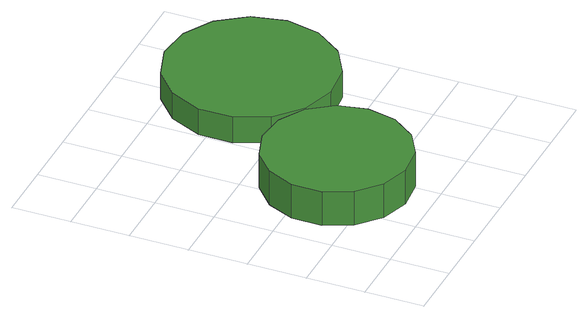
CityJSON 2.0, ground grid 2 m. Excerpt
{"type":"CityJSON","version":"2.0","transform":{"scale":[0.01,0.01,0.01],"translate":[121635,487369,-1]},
"CityObjects":{
"tree1":{"type":"SolitaryVegetationObject","attributes":{"function":"something"},"geometry":[{"type":"MultiSurface","lod":"1","boundaries":[[[0,1,2,3,4,5,6,7,8,9,10,11,12,13,14]],[[15,16,17,18,19,20,21,22,23,24,25,26,27,28,29]],[[0,29,28,1]],[[1,28,27,2]],[[2,27,26,3]],[[3,26,25,4]],[[4,25,24,5]],[[5,24,23,6]],[[6,23,22,7]],[[7,22,21,8]],[[8,21,20,9]],[[9,20,19,10]],[[10,19,18,11]],[[11,18,17,12]],[[12,17,16,13]],[[13,16,15,14]],[[14,15,29,0]]]}]},
"tree2":{"type":"SolitaryVegetationObject","attributes":{"function":"something"},"geometry":[{"type":"MultiSurface","lod":"1","boundaries":[[[30,31,32,33,34,35,36,37,38,39,40,41,42,43,44]],[[45,46,47,48,49,50,51,52,53,54,55,56,57,58,59]],[[30,59,58,31]],[[31,58,57,32]],[[32,57,56,33]],[[33,56,55,34]],[[34,55,54,35]],[[35,54,53,36]],[[36,53,52,37]],[[37,52,51,38]],[[38,51,50,39]],[[39,50,49,40]],[[40,49,48,41]],[[41,48,47,42]],[[42,47,46,43]],[[43,46,45,44]],[[44,45,59,30]]]}]}
},
"vertices":[
[578,325,205],[557,425,205],[497,507,205],[409,558,205],[307,569,205],[211,538,205],[135,469,205],[93,376,205],[93,274,205],[135,181,205],[211,113,205],[307,81,205],[409,92,205],[497,143,205],[557,226,205],[557,226,79],[497,143,79],[409,92,79],[307,81,79],[211,113,79],[135,181,79],[93,274,79],[93,376,79],[135,469,79],[211,538,79],[307,569,79],[409,558,79],[497,507,79],[557,425,79],[578,325,79],
[969,768,179],[944,884,179],[874,980,179],[772,1039,179],[654,1052,179],[541,1015,179],[453,936,179],[404,827,179],[404,709,179],[453,600,179],[541,521,179],[654,484,179],[772,497,179],[874,556,179],[944,652,179],[944,652,83],[874,556,83],[772,497,83],[654,484,83],[541,521,83],[453,600,83],[404,709,83],[404,827,83],[453,936,83],[541,1015,83],[654,1052,83],[772,1039,83],[874,980,83],[944,884,83],[969,768,83]
]}
